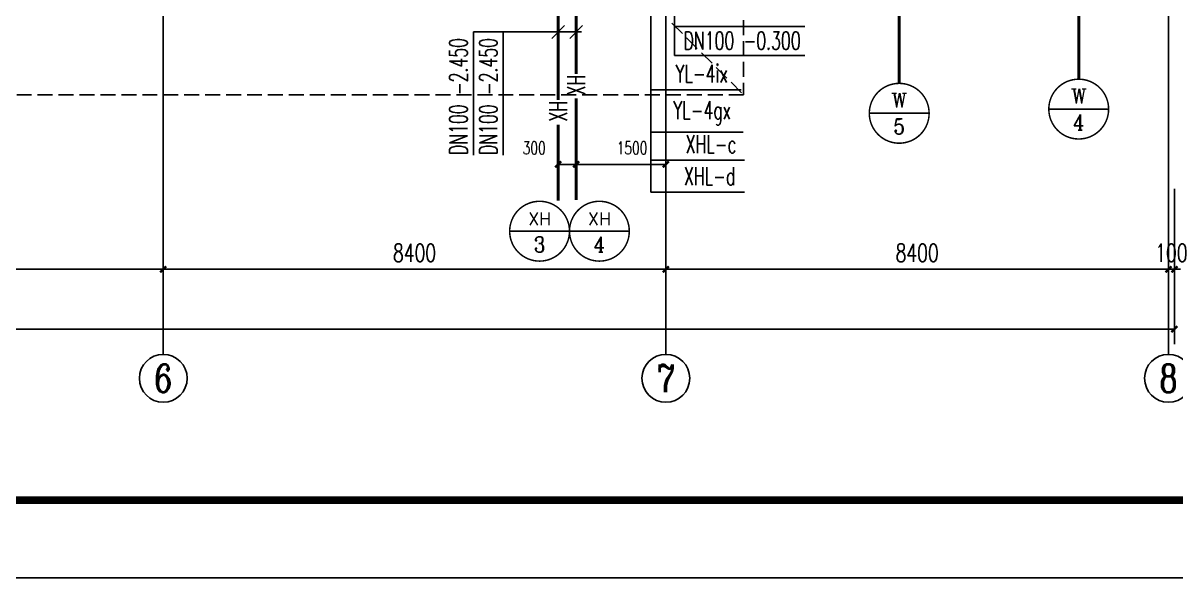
# Model space of a CAD drawing. Extents: x 817814 to 953178, y -139555 to 106956.
# Drawn here: x 893150 to 912418, y 29736 to 39009 of the extents above; entities that cross this region are included whole.
import ezdxf
from ezdxf.enums import TextEntityAlignment as Align

# ---------------------------------------------------------------- set-up
doc = ezdxf.new("R2010")
doc.units = 0
doc.header["$LTSCALE"] = 1000
doc.header["$MEASUREMENT"] = 0
doc.linetypes.add('__DASH', pattern=[0.35, 0.25, -0.1])
doc.linetypes.add('DASH', pattern=[0.35, 0.25, -0.1])
for name, color, linetype in [('AXIS', 3, 'Continuous'), ('AXIS_TEXT', 7, 'Continuous'), ('BTTK', 7, 'Continuous'), ('DOTE', 8, 'Continuous'), ('P-ANNO-DIMS', 4, 'Continuous'), ('P-DOMS-IDEN', 4, 'Continuous'), ('P-PROT-IDEN', 7, 'Continuous'), ('P-PROT-PIPE', 1, 'Continuous'), ('P-RAIN-IDEN', 171, 'Continuous'), ('PUB_DIM', 3, 'Continuous'), ('PUB_TITLE', 4, 'Continuous'), ('散水', 151, '__DASH')]:
    doc.layers.add(name, color=color, linetype=linetype)
doc.layers.add('P-DOMS-PIPE', color=2, linetype='DASH', lineweight=50)
doc.layers.add('建筑底图', color=6, linetype='Continuous', plot=False)
doc.styles.add('_TCH_AXIS', font='COMPLEX', dxfattribs={"bigfont": 'GBCBIG'})
doc.styles.add('_TCH_DIM_T3', font='SIMPLEX', dxfattribs={"width": 0.705882, "bigfont": 'GBCBIG'})
doc.styles.add('_TWT_CIRCLE', font='COMPLEX', dxfattribs={"width": 1.1, "height": 3, "bigfont": 'HZTXT'})
doc.styles.add('_TWT_PIPEDN', font='simplex.shx', dxfattribs={"width": 0.8, "height": 3.5, "bigfont": 'gbcbig.shx'})
doc.styles.add('_TWT_PIPETEXT', font='SIMPLEX', dxfattribs={"width": 0.8, "height": 2.5, "bigfont": 'HZTXT'})
doc.styles.add('_TWT_SERIAL', font='COMPLEX', dxfattribs={"width": 0.8, "height": 3, "bigfont": 'HZTXT'})
doc.styles.add('COMPLEX', font='COMPLEX')
doc.styles.add('HZ(TK)', font='geniso.shx', dxfattribs={"width": 0.9, "bigfont": 'hztxt.shx'})
doc.dimstyles.new('_TCH_ARCH&&100', dxfattribs={"dimtxt": 297.5, "dimasz": 100, "dimexe": 250, "dimexo": 300, "dimgap": 126.25, "dimtad": 1, "dimdec": 0, "dimzin": 0, "dimdsep": 46, "dimtxsty": '_TCH_DIM_T3', "dimblk": 'ARCHTICK', "dimcen": 0.09, "dimclrt": 7, "dimazin": 2, "dimtfac": 1, "dimtdec": 0, "dimtix": 1, "dimtmove": 2, "dimatfit": 3, "dimfxl": 100, "dimtolj": 1, "dimtzin": 0, "dimarcsym": 0})
doc.dimstyles.new('_TWT_ARCH&&100', dxfattribs={"dimtxt": 212.5, "dimasz": 100, "dimexe": 250, "dimexo": 300, "dimgap": 118.75, "dimtad": 1, "dimdec": 0, "dimzin": 0, "dimdsep": 46, "dimtxsty": '_TCH_DIM_T3', "dimblk": 'ARCHTICK', "dimcen": 0.09, "dimclrt": 7, "dimazin": 2, "dimtfac": 1, "dimtdec": 0, "dimtix": 1, "dimtmove": 2, "dimatfit": 3, "dimfxl": 1, "dimtolj": 1, "dimtzin": 0, "dimarcsym": 0})

# ---------------------------------------------------------------- blocks, each defined once
blk = doc.blocks.new('vhtemplate_2019年新竖式图框_A1')
at = {"layer": 'PUB_TITLE', "color": 7}
blk.add_lwpolyline([(0, 594), (841, 594), (841, 0), (0, 0)], close=True, dxfattribs=at)
at = {"layer": 'PUB_TITLE', "const_width": 1}
blk.add_lwpolyline([(25, 10), (831, 10), (831, 584), (25, 584)], close=True, dxfattribs=at)
at = {"layer": 'BTTK', "color": 4, "style": 'HZ(TK)', "width": 0.9}
for tag, p in [('合作单位_001', (795.83, 509.44)), ('建设单位_001', (795.85, 207.44)), ('工程名称_001', (795.62, 174.44)), ('子项名称_001', (805.71, 157.94)), ('图纸名称_001', (795.45, 138.94))]:
    blk.add_attdef(tag, p, '', height=3.5, dxfattribs=at)
for tag, p in [('注册证书号', (808.5, 279)), ('注册印章号', (808.5, 271)), ('设计号', (806, 193)), ('图别', (789.75, 34)), ('图号', (822.25, 34)), ('版本号', (789.75, 26)), ('日期', (822.25, 26))]:
    blk.add_attdef(tag, text='', height=3.5, dxfattribs=at).set_placement(p, align=Align.MIDDLE)
blk = doc.blocks.new('_ArchTick')
at = {"color": 0, "linetype": 'ByBlock', "const_width": 0.4}
blk.add_lwpolyline([(-0.5, -0.5), (0.5, 0.5)], dxfattribs=at)
blk = doc.blocks.new('*D241')
at = {"layer": 'Defpoints', "color": 0, "transparency": 16777216}
for p in [(517921, 52467), (572721, 52467), (572721, 49822)]:
    blk.add_point(p, dxfattribs=at)
at = {"layer": 'PUB_DIM', "color": 0, "lineweight": -2, "transparency": 16777216}
for p, q in [((517921, 52167), (517921, 49572)), ((572721, 52167), (572721, 49572)), ((517921, 49822), (572721, 49822))]:
    blk.add_line(p, q, dxfattribs=at)
at = {"layer": 'PUB_DIM', "color": 0, "lineweight": -2, "transparency": 16777216, "xscale": 100, "yscale": 100, "zscale": 100, "rotation": 180}
blk.add_blockref('_ArchTick', (517921, 49822), dxfattribs=at)
at = {"layer": 'PUB_DIM', "color": 0, "lineweight": -2, "transparency": 16777216, "xscale": 100, "yscale": 100, "zscale": 100}
blk.add_blockref('_ArchTick', (572721, 49822), dxfattribs=at)
at = {"layer": 'PUB_DIM', "color": 7, "transparency": 16777216, "insert": (545321, 50097), "char_height": 297.5, "attachment_point": 5, "style": '_TCH_DIM_T3'}
blk.add_mtext('\\A1;54800', dxfattribs=at)
blk = doc.blocks.new('*D278')
at = {"layer": 'Defpoints', "color": 0, "transparency": 16777216}
for p in [(547421, 52467), (555821, 52467), (555821, 50822)]:
    blk.add_point(p, dxfattribs=at)
at = {"layer": 'PUB_DIM', "color": 0, "lineweight": -2, "transparency": 16777216}
for p, q in [((547421, 52167), (547421, 50572)), ((555821, 52167), (555821, 50572)), ((547421, 50822), (555821, 50822))]:
    blk.add_line(p, q, dxfattribs=at)
at = {"layer": 'PUB_DIM', "color": 0, "lineweight": -2, "transparency": 16777216, "xscale": 100, "yscale": 100, "zscale": 100, "rotation": 180}
blk.add_blockref('_ArchTick', (547421, 50822), dxfattribs=at)
at = {"layer": 'PUB_DIM', "color": 0, "lineweight": -2, "transparency": 16777216, "xscale": 100, "yscale": 100, "zscale": 100}
blk.add_blockref('_ArchTick', (555821, 50822), dxfattribs=at)
at = {"layer": 'PUB_DIM', "color": 7, "transparency": 16777216, "insert": (551621, 51097), "char_height": 297.5, "attachment_point": 5, "style": '_TCH_DIM_T3'}
blk.add_mtext('\\A1;8400', dxfattribs=at)
blk = doc.blocks.new('*D279')
at = {"layer": 'Defpoints', "color": 0, "transparency": 16777216}
for p in [(555821, 52467), (564221, 52467), (564221, 50822)]:
    blk.add_point(p, dxfattribs=at)
at = {"layer": 'PUB_DIM', "color": 0, "lineweight": -2, "transparency": 16777216}
for p, q in [((555821, 52167), (555821, 50572)), ((564221, 52167), (564221, 50572)), ((555821, 50822), (564221, 50822))]:
    blk.add_line(p, q, dxfattribs=at)
at = {"layer": 'PUB_DIM', "color": 0, "lineweight": -2, "transparency": 16777216, "xscale": 100, "yscale": 100, "zscale": 100, "rotation": 180}
blk.add_blockref('_ArchTick', (555821, 50822), dxfattribs=at)
at = {"layer": 'PUB_DIM', "color": 0, "lineweight": -2, "transparency": 16777216, "xscale": 100, "yscale": 100, "zscale": 100}
blk.add_blockref('_ArchTick', (564221, 50822), dxfattribs=at)
at = {"layer": 'PUB_DIM', "color": 7, "transparency": 16777216, "insert": (560021, 51097), "char_height": 297.5, "attachment_point": 5, "style": '_TCH_DIM_T3'}
blk.add_mtext('\\A1;8400', dxfattribs=at)
blk = doc.blocks.new('*D280')
at = {"layer": 'Defpoints', "color": 0, "transparency": 16777216}
for p in [(564221, 52467), (572621, 52467), (572621, 50822)]:
    blk.add_point(p, dxfattribs=at)
at = {"layer": 'PUB_DIM', "color": 0, "lineweight": -2, "transparency": 16777216}
for p, q in [((564221, 52167), (564221, 50572)), ((572621, 52167), (572621, 50572)), ((564221, 50822), (572621, 50822))]:
    blk.add_line(p, q, dxfattribs=at)
at = {"layer": 'PUB_DIM', "color": 0, "lineweight": -2, "transparency": 16777216, "xscale": 100, "yscale": 100, "zscale": 100, "rotation": 180}
blk.add_blockref('_ArchTick', (564221, 50822), dxfattribs=at)
at = {"layer": 'PUB_DIM', "color": 0, "lineweight": -2, "transparency": 16777216, "xscale": 100, "yscale": 100, "zscale": 100}
blk.add_blockref('_ArchTick', (572621, 50822), dxfattribs=at)
at = {"layer": 'PUB_DIM', "color": 7, "transparency": 16777216, "insert": (568421, 51097), "char_height": 297.5, "attachment_point": 5, "style": '_TCH_DIM_T3'}
blk.add_mtext('\\A1;8400', dxfattribs=at)
blk = doc.blocks.new('*D281')
at = {"layer": 'Defpoints', "color": 0, "transparency": 16777216}
for p in [(572621, 52467), (572721, 52467), (572721, 50822)]:
    blk.add_point(p, dxfattribs=at)
at = {"layer": 'PUB_DIM', "color": 0, "lineweight": -2, "transparency": 16777216}
for p, q in [((572621, 52167), (572621, 50572)), ((572721, 52167), (572721, 50572)), ((572621, 50822), (572521, 50822)), ((572621, 50822), (572721, 50822)), ((572721, 50822), (572821, 50822))]:
    blk.add_line(p, q, dxfattribs=at)
at = {"layer": 'PUB_DIM', "color": 0, "lineweight": -2, "transparency": 16777216, "xscale": 100, "yscale": 100, "zscale": 100}
blk.add_blockref('_ArchTick', (572621, 50822), dxfattribs=at)
at = {"layer": 'PUB_DIM', "color": 0, "lineweight": -2, "transparency": 16777216, "xscale": 100, "yscale": 100, "zscale": 100, "rotation": 180}
blk.add_blockref('_ArchTick', (572721, 50822), dxfattribs=at)
at = {"layer": 'PUB_DIM', "color": 7, "transparency": 16777216, "insert": (572671, 51097), "char_height": 297.5, "attachment_point": 5, "style": '_TCH_DIM_T3'}
blk.add_mtext('\\A1;100', dxfattribs=at)
blk = doc.blocks.new('_AXISO')
blk.add_circle((0, 0), 0.5)
at = {"layer": 'AXIS_TEXT', "style": 'COMPLEX', "width": 1.041667}
blk.add_attdef('A', text='', height=0.56, dxfattribs=at).set_placement((-0.25, -0.28), (0.25, -0.28), align=Align.FIT)
blk = doc.blocks.new('*D459')
at = {"layer": 'Defpoints', "color": 0, "transparency": 16777216}
for p in [(902093, 37000), (902393, 37000), (902393, 36647)]:
    blk.add_point(p, dxfattribs=at)
at = {"layer": 'P-ANNO-DIMS', "color": 0, "lineweight": -2, "transparency": 16777216}
for p, q in [((902093, 36700), (902093, 36397)), ((902093, 36647), (902393, 36647)), ((902393, 36700), (902393, 36397))]:
    blk.add_line(p, q, dxfattribs=at)
at = {"layer": 'P-ANNO-DIMS', "color": 0, "lineweight": -2, "transparency": 16777216, "xscale": 100, "yscale": 100, "zscale": 100, "rotation": 180}
blk.add_blockref('_ArchTick', (902093, 36647), dxfattribs=at)
at = {"layer": 'P-ANNO-DIMS', "color": 0, "lineweight": -2, "transparency": 16777216, "xscale": 100, "yscale": 100, "zscale": 100}
blk.add_blockref('_ArchTick', (902393, 36647), dxfattribs=at)
at = {"layer": 'P-ANNO-DIMS', "color": 7, "transparency": 16777216, "insert": (901693, 36922), "char_height": 212.5, "attachment_point": 5, "style": '_TCH_DIM_T3'}
blk.add_mtext('\\A1;300', dxfattribs=at)
blk = doc.blocks.new('*D460')
at = {"layer": 'Defpoints', "color": 0, "transparency": 16777216}
for p in [(902393, 37000), (903893, 37000), (903893, 36647)]:
    blk.add_point(p, dxfattribs=at)
at = {"layer": 'P-ANNO-DIMS', "color": 0, "lineweight": -2, "transparency": 16777216}
for p, q in [((902393, 36700), (902393, 36397)), ((902393, 36647), (903893, 36647)), ((903893, 36700), (903893, 36397))]:
    blk.add_line(p, q, dxfattribs=at)
at = {"layer": 'P-ANNO-DIMS', "color": 0, "lineweight": -2, "transparency": 16777216, "xscale": 100, "yscale": 100, "zscale": 100, "rotation": 180}
blk.add_blockref('_ArchTick', (902393, 36647), dxfattribs=at)
at = {"layer": 'P-ANNO-DIMS', "color": 0, "lineweight": -2, "transparency": 16777216, "xscale": 100, "yscale": 100, "zscale": 100}
blk.add_blockref('_ArchTick', (903893, 36647), dxfattribs=at)
at = {"layer": 'P-ANNO-DIMS', "color": 7, "transparency": 16777216, "insert": (903329, 36922), "char_height": 212.5, "attachment_point": 5, "style": '_TCH_DIM_T3'}
blk.add_mtext('\\A1;1500', dxfattribs=at)
blk = doc.blocks.new('xdzcdxcvf')
at = {"layer": 'AXIS'}
for p, q in [((555821.4, 52467.1), (555821.4, 49400.8)), ((564221.4, 52467.1), (564221.4, 49400.8)), ((572621.4, 52467.1), (572621.4, 49400.8))]:
    blk.add_line(p, q, dxfattribs=at)
at = {"layer": 'DOTE'}
for p, q in [((555821.4, 52467.1), (555821.4, 117010.8)), ((564221.4, 52467.1), (564221.4, 117010.8)), ((572621.4, 52467.1), (572621.4, 117010.8))]:
    blk.add_line(p, q, dxfattribs=at)
at = {"layer": '散水'}
blk.add_line((564321.5, 54937.6), (565521.4, 53737.6), dxfattribs=at)
blk.add_lwpolyline([(573921.4, 57937.6), (573921.4, 56737.6), (565521.4, 56737.6), (565521.4, 53737.6), (529321.4, 53737.6), (529321.4, 56737.6), (520921.4, 56737.6), (520921.4, 70337.6), (516721.4, 70337.6), (516721.4, 77087.7)], dxfattribs=at)
at = {"layer": 'AXIS'}
ref = blk.add_blockref('_AXISO', (555821.4, 49000.8), dxfattribs=dict(at, xscale=800, yscale=800, zscale=800))
ref.add_attrib('A', '6', dxfattribs={"layer": 'AXIS_TEXT', "height": 465.9, "style": '_TCH_AXIS'}).set_placement((555666.1, 48767.8), (555976.7, 48767.8), align=Align.FIT)
ref = blk.add_blockref('_AXISO', (564221.4, 49000.8), dxfattribs=dict(at, xscale=800, yscale=800, zscale=800))
ref.add_attrib('A', '7', dxfattribs={"layer": 'AXIS_TEXT', "height": 465.9, "style": '_TCH_AXIS'}).set_placement((564066.1, 48767.8), (564376.7, 48767.8), align=Align.FIT)
ref = blk.add_blockref('_AXISO', (572621.4, 49000.8), dxfattribs=dict(at, xscale=800, yscale=800, zscale=800))
ref.add_attrib('A', '8', dxfattribs={"layer": 'AXIS_TEXT', "height": 465.9, "style": '_TCH_AXIS'}).set_placement((572466.1, 48767.8), (572776.7, 48767.8), align=Align.FIT)
at = {"layer": 'PUB_DIM'}
for p1, p2, distance, picture, middle in [((517921.4, 52467.1), (572721.4, 52467.1), -2644.7, '*D241', (545321.4, 50097.4)), ((547421.4, 52467.1), (555821.4, 52467.1), -1644.7, '*D278', (551621.4, 51097.4)), ((555821.4, 52467.1), (564221.4, 52467.1), -1644.7, '*D279', (560021.4, 51097.4)), ((564221.4, 52467.1), (572621.4, 52467.1), -1644.7, '*D280', (568421.4, 51097.4)), ((572621.4, 52467.1), (572721.4, 52467.1), -1644.7, '*D281', (572671.4, 51097.4))]:
    dim = blk.add_aligned_dim(p1=p1, p2=p2, distance=distance, dimstyle='_TCH_ARCH&&100', dxfattribs=at)
    dim.commit()
    dim.dimension.update_dxf_attribs({"geometry": picture, "text_midpoint": middle})

msp = doc.modelspace()

# ---------------------------------------------------------------- linework, layer by layer
at = {"layer": 'P-DOMS-IDEN'}
for p, q in [((908293.4, 37501.3), (907293.4, 37501.3)), ((911293.4, 37571.5), (910293.4, 37571.5))]:
    msp.add_line(p, q, dxfattribs=at)
at = {"layer": 'P-DOMS-IDEN', "const_width": 25}
for points in [[(908293.4, 37501.3, 1), (907293.4, 37501.3, 1)], [(911293.4, 37571.5, 1), (910293.4, 37571.5, 1)]]:
    msp.add_lwpolyline(points, format="xyb", close=True, dxfattribs=at)
at = {"layer": 'P-DOMS-PIPE', "const_width": 50}
for points in [[(907793.4, 40064), (907793.4, 38001.3)], [(910793.4, 40047.9), (910793.4, 38071.5)]]:
    msp.add_lwpolyline(points, dxfattribs=at)
at = {"layer": 'P-PROT-IDEN'}
for p, q in [((903643.4, 40159.2), (903643.4, 36715.6)), ((903643.4, 39859.2), (903643.4, 36180.7)), ((902199.5, 38966), (901987.3, 38753.9)), ((902499.5, 38966), (902287.3, 38753.9)), ((901989.4, 38859.9), (900676.1, 38859.9)), ((900676.1, 38859.9), (900676.1, 36802.3)), ((901176.1, 38859.9), (901176.1, 36802.3)), ((902483, 38859.9), (901989.4, 38859.9)), ((903643.4, 36715.6), (905209.4, 36715.6)), ((903643.4, 36180.7), (905208.9, 36180.7)), ((902282.4, 35530.6), (901282.4, 35530.6)), ((903282.4, 35530.6), (902282.4, 35530.6))]:
    msp.add_line(p, q, dxfattribs=at)
at = {"layer": 'P-PROT-IDEN', "const_width": 25}
for points in [[(902282.4, 35530.6, 1), (901282.4, 35530.6, 1)], [(903282.4, 35530.6, 1), (902282.4, 35530.6, 1)]]:
    msp.add_lwpolyline(points, format="xyb", close=True, dxfattribs=at)
at = {"layer": 'P-PROT-PIPE', "const_width": 50}
for points in [[(902093.4, 40159.2), (902093.4, 38696.5)], [(902393.4, 39859.2), (902393.4, 38682.9)], [(902093.4, 38696.5), (902093.4, 37724.5)], [(902393.4, 38682.9), (902393.4, 38160.1)], [(902393.4, 37749.2), (902393.4, 36050.1)], [(902093.4, 37313.6), (902093.4, 36042.3)]]:
    msp.add_lwpolyline(points, dxfattribs=at)
at = {"layer": 'P-RAIN-IDEN'}
for p, q in [((903643.4, 40759.2), (903643.4, 37893.8)), ((904036.4, 38465), (904036.4, 40759.2)), ((903643.4, 40459.2), (903643.4, 37184.6)), ((904036.4, 38951.1), (906215.9, 38951.1)), ((904036.4, 38465), (906215.9, 38465)), ((903643.4, 37893.8), (905149.6, 37893.8)), ((903643.4, 37184.6), (905187.2, 37184.6))]:
    msp.add_line(p, q, dxfattribs=at)

# ---------------------------------------------------------------- block references
at = {"xscale": 130, "yscale": 130, "zscale": 130}
msp.add_blockref('vhtemplate_2019年新竖式图框_A1', (843848.3, 29735.7), dxfattribs=at)
at = {"layer": '建筑底图'}
msp.add_blockref('xdzcdxcvf', (339672, -15928.4), dxfattribs=at)

# ---------------------------------------------------------------- texts
at = {"layer": 'P-DOMS-IDEN', "color": 7, "style": '_TWT_CIRCLE'}
for s, height, p, p2 in [('W', 243.9, (907659.2, 37596.3), (907927.6, 37596.3)), ('W', 243.9, (910659.2, 37666.6), (910927.6, 37666.6)), ('5', 258.7, (907698.5, 37149.6), (907888.3, 37149.6)), ('4', 258.7, (910698.5, 37219.9), (910888.3, 37219.9))]:
    msp.add_text(s, height=height, dxfattribs=at).set_placement(p, p2, align=Align.FIT)
at = {"layer": 'P-PROT-IDEN', "color": 7, "style": '_TWT_PIPEDN', "width": 0.64}
for s, p in [('-2.450', (900576.1, 37804.2)), ('-2.450', (901076.1, 37804.2)), ('DN100', (900576.1, 36802.3)), ('DN100', (901076.1, 36802.3))]:
    msp.add_text(s, height=300, rotation=90, dxfattribs=at).set_placement(p)
at = {"layer": 'P-PROT-IDEN', "style": '_TWT_PIPETEXT', "width": 0.64}
for p in [(902543.4, 37799.2), (902243.4, 37363.6)]:
    msp.add_text('XH', height=300, rotation=90, dxfattribs=at).set_placement(p)
at = {"layer": 'P-PROT-IDEN', "color": 7, "style": '_TWT_SERIAL', "width": 0.64}
for s, p in [('XHL-c', (904225.9, 36835.6)), ('XHL-d', (904198.1, 36300.7))]:
    msp.add_text(s, height=300, dxfattribs=at).set_placement(p)
at = {"layer": 'P-PROT-IDEN', "color": 7, "style": '_TWT_CIRCLE'}
for s, height, p, p2 in [('XH', 209.51, (901590.4, 35631.5), (901974.5, 35631.5)), ('XH', 209.51, (902590.4, 35631.5), (902974.5, 35631.5)), ('3', 258.7, (901687.5, 35179), (901877.3, 35179)), ('4', 258.7, (902687.5, 35179), (902877.3, 35179))]:
    msp.add_text(s, height=height, dxfattribs=at).set_placement(p, p2, align=Align.FIT)
at = {"layer": 'P-RAIN-IDEN', "color": 7, "width": 0.64}
for s, style, p in [('DN100', '_TWT_PIPEDN', (904189.4, 38565)), ('-0.300', '_TWT_PIPEDN', (905191.3, 38565)), ('YL-4ix', '_TWT_SERIAL', (904056.5, 38013.8)), ('YL-4gx', '_TWT_SERIAL', (904020.9, 37404.6))]:
    msp.add_text(s, height=300, dxfattribs=dict(at, style=style)).set_placement(p)

# ---------------------------------------------------------------- dimensions: what is measured, and where the dimension line sits
at = {"layer": 'P-ANNO-DIMS'}
for base, p1, p2, picture, middle in [((902393.4, 36647.2), (902093.4, 37000.4), (902393.4, 37000.4), '*D459', (901693.2, 36922.2)), ((903893.4, 36647.2), (902393.4, 37000.4), (903893.4, 37000.4), '*D460', (903329.5, 36922.2))]:
    dim = msp.add_linear_dim(base=base, p1=p1, p2=p2, angle=0, dimstyle='_TWT_ARCH&&100', dxfattribs=at)
    dim.commit()
    dim.dimension.update_dxf_attribs({"geometry": picture, "text_midpoint": middle, "dimtype": 161})

doc.saveas('drawing.dxf')
